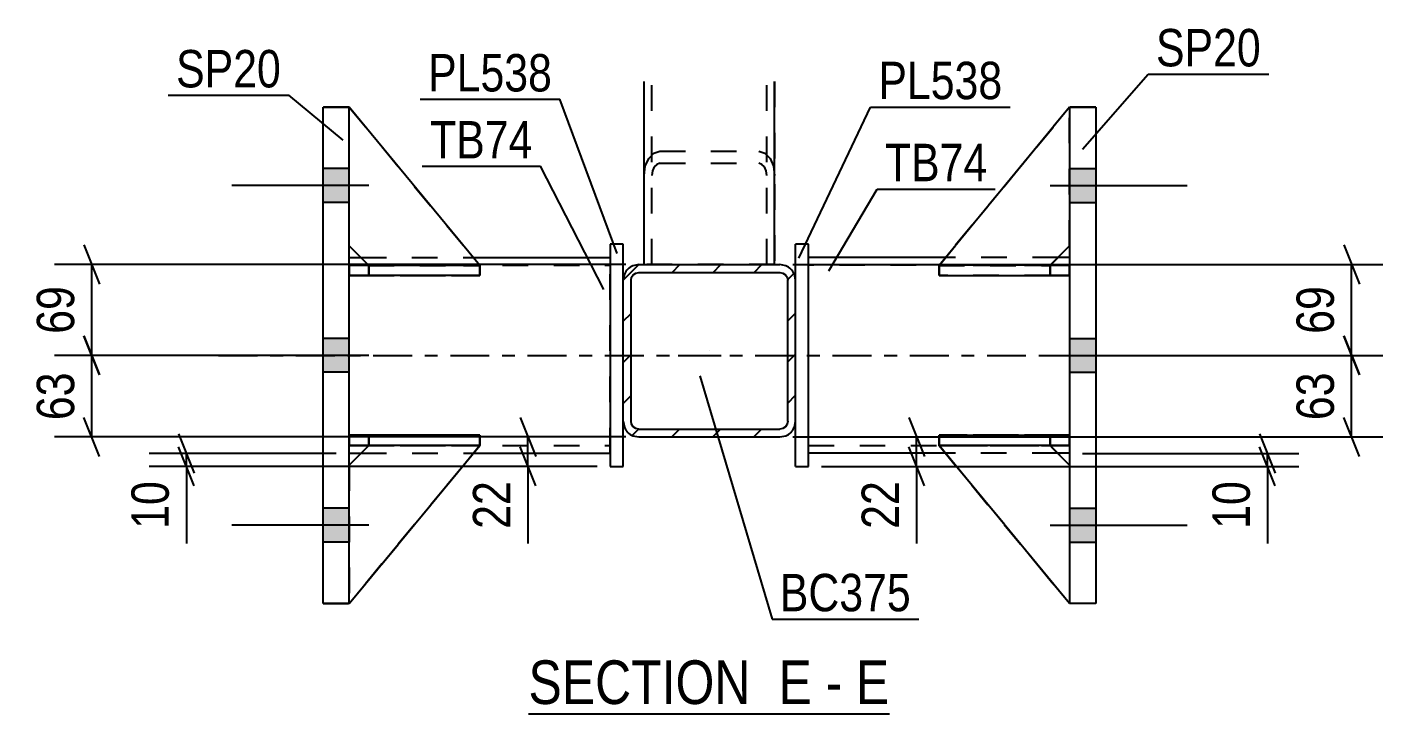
# Model space of a CAD drawing. Header units: millimetres. Extents: x 0 to 841, y 0 to 594.
# Drawn here: x 162.1 to 266, y 141.5 to 194.1 of the extents above; entities that cross this region are included whole.
import ezdxf

# ---------------------------------------------------------------- set-up
doc = ezdxf.new("R2010")
doc.units = ezdxf.units.MM
doc.linetypes.add('DXK_LINE_DOT2', pattern=[3.9198, 1.9599, -1.9599])
doc.linetypes.add('DXK_LINE_DOT3', pattern=[5.9187, 2.979, -0.9799, 0.9799, -0.9799])
doc.styles.add('Arial Narrow', font='ARIALN.TTF', dxfattribs={"height": 0.2})

# ---------------------------------------------------------------- blocks, each defined once
blk = doc.blocks.new('Unknown-318887959-16 - 6915')
at = {"color": 6, "linetype": 'Continuous'}
blk.add_line((200.5, 141.51), (228.15, 141.51), dxfattribs=at)
at = {"color": 0, "linetype": 'Continuous'}
for points in [[(218.61, 142.26), (218.61, 145.76), (200.5, 145.76), (200.5, 142.26)], [(222.22, 142.26), (222.22, 145.76), (219.66, 145.76), (219.66, 142.26)], [(224.54, 142.26), (224.54, 145.76), (223.27, 145.76), (223.27, 142.26)], [(228.15, 142.26), (228.15, 145.76), (225.59, 145.76), (225.59, 142.26)]]:
    blk.add_wipeout(points, dxfattribs=at)
at = {"color": 7, "linetype": 'Continuous', "style": 'Arial Narrow'}
for s, p in [('SECTION ', (200.5, 142.26)), ('E', (219.66, 142.26)), ('E', (225.59, 142.26)), ('-', (223.27, 142.26))]:
    blk.add_text(s, height=3.34, dxfattribs=at).set_placement(p)
blk = doc.blocks.new('Part-318887959-7018 - 6915')
at = {"color": 7, "linetype": 'DXK_LINE_DOT2'}
for p, q in [((209.36, 175.9), (209.36, 189.9)), ((209.96, 175.9), (209.96, 189.9)), ((218.76, 175.9), (218.76, 189.9)), ((219.36, 189.9), (219.36, 175.9)), ((219.36, 175.9), (209.36, 175.9))]:
    blk.add_line(p, q, dxfattribs=at)
blk = doc.blocks.new('Bolt-318887959-6994 - 6915')
at = {"linetype": 'Continuous'}
for points in [[(186.76, 180.65), (186.76, 183.25), (184.76, 183.25), (184.76, 180.65)], [(186.76, 180.65), (186.76, 183.25), (184.76, 183.25), (184.76, 180.65)], [(186.76, 180.65), (186.76, 183.25), (184.76, 183.25), (184.76, 180.65)], [(186.76, 167.65), (186.76, 170.25), (184.76, 170.25), (184.76, 167.65)], [(186.76, 167.65), (186.76, 170.25), (184.76, 170.25), (184.76, 167.65)], [(186.76, 154.65), (186.76, 157.25), (184.76, 157.25), (184.76, 154.65)], [(186.76, 154.65), (186.76, 157.25), (184.76, 157.25), (184.76, 154.65)], [(186.76, 154.65), (186.76, 157.25), (184.76, 157.25), (184.76, 154.65)]]:
    blk.add_hatch(color=1, dxfattribs=at).paths.add_polyline_path(points)
at = {"color": 1, "linetype": 'Continuous'}
for p, q in [((186.76, 183.25), (184.76, 183.25)), ((186.76, 183.25), (184.76, 183.25)), ((186.76, 183.25), (184.76, 183.25)), ((188.26, 181.95), (177.76, 181.95)), ((188.26, 181.95), (177.76, 181.95)), ((188.26, 181.95), (177.76, 181.95)), ((186.76, 180.65), (184.76, 180.65)), ((186.76, 180.65), (184.76, 180.65)), ((186.76, 180.65), (184.76, 180.65)), ((186.76, 170.25), (184.76, 170.25)), ((186.76, 170.25), (184.76, 170.25)), ((188.26, 168.95), (177.76, 168.95)), ((188.26, 168.95), (177.76, 168.95)), ((186.76, 167.65), (184.76, 167.65)), ((186.76, 167.65), (184.76, 167.65)), ((186.76, 157.25), (184.76, 157.25)), ((186.76, 157.25), (184.76, 157.25)), ((186.76, 157.25), (184.76, 157.25)), ((188.26, 155.95), (177.76, 155.95)), ((188.26, 155.95), (177.76, 155.95)), ((188.26, 155.95), (177.76, 155.95)), ((186.76, 154.65), (184.76, 154.65)), ((186.76, 154.65), (184.76, 154.65)), ((186.76, 154.65), (184.76, 154.65))]:
    blk.add_line(p, q, dxfattribs=at)
blk = doc.blocks.new('Part-318887959-7035 - 6915')
at = {"linetype": 'Continuous'}
h = blk.add_hatch(dxfattribs=at)
h.set_pattern_fill('', scale=0.7, style=0, pattern_type=0)
h.set_pattern_definition([(45, (208.9582, 175.898), (-1.57154, 1.57154), [])])
h.paths.add_polyline_path([(219.76, 175.9), (208.96, 175.9), (208.5, 175.81), (208.11, 175.55), (207.85, 175.16), (207.76, 174.7), (207.76, 163.9), (207.85, 163.44), (208.11, 163.05), (208.5, 162.79), (208.96, 162.7), (219.76, 162.7), (220.22, 162.79), (220.61, 163.05), (220.87, 163.44), (220.96, 163.9), (220.96, 174.7), (220.87, 175.16), (220.61, 175.55), (220.22, 175.81)])
h.paths.add_polyline_path([(220.31, 174.93), (220.36, 174.7), (220.36, 163.9), (220.31, 163.67), (220.18, 163.47), (219.99, 163.34), (219.76, 163.3), (208.96, 163.3), (208.73, 163.34), (208.53, 163.47), (208.4, 163.67), (208.36, 163.9), (208.36, 174.7), (208.4, 174.93), (208.53, 175.12), (208.73, 175.25), (208.96, 175.3), (219.76, 175.3), (219.99, 175.25), (220.18, 175.12)])
at = {"color": 2, "linetype": 'Continuous'}
for p, q in [((208.96, 175.9), (208.5, 175.81)), ((208.96, 175.9), (208.96, 175.9)), ((208.96, 175.9), (219.76, 175.9)), ((219.76, 175.9), (219.76, 175.9)), ((220.22, 175.81), (219.76, 175.9)), ((207.85, 175.16), (207.76, 174.7)), ((207.76, 174.7), (207.76, 174.7)), ((207.76, 163.9), (207.76, 174.7)), ((208.36, 174.7), (208.4, 174.93)), ((208.36, 174.7), (208.36, 174.7)), ((208.36, 163.9), (208.36, 174.7)), ((208.4, 174.93), (208.53, 175.12)), ((208.53, 175.12), (208.73, 175.25)), ((208.73, 175.25), (208.96, 175.3)), ((208.96, 175.3), (208.96, 175.3)), ((208.96, 175.3), (219.76, 175.3)), ((219.76, 175.3), (219.76, 175.3)), ((219.76, 175.3), (219.99, 175.25)), ((219.99, 175.25), (220.18, 175.12)), ((220.18, 175.12), (220.31, 174.93)), ((220.31, 174.93), (220.36, 174.7)), ((220.36, 174.7), (220.36, 174.7)), ((220.36, 163.9), (220.36, 174.7)), ((220.96, 174.7), (220.87, 175.16)), ((220.96, 174.7), (220.96, 174.7)), ((220.96, 163.9), (220.96, 174.7)), ((207.76, 163.9), (207.76, 163.9)), ((207.76, 163.9), (207.85, 163.44)), ((208.36, 163.9), (208.36, 163.9)), ((208.4, 163.67), (208.36, 163.9)), ((208.53, 163.47), (208.4, 163.67)), ((208.73, 163.34), (208.53, 163.47)), ((208.96, 163.3), (208.73, 163.34)), ((208.96, 163.3), (208.96, 163.3)), ((208.96, 163.3), (219.76, 163.3)), ((219.99, 163.34), (219.76, 163.3)), ((219.76, 163.3), (219.76, 163.3)), ((220.18, 163.47), (219.99, 163.34)), ((220.31, 163.67), (220.18, 163.47)), ((220.36, 163.9), (220.31, 163.67)), ((220.36, 163.9), (220.36, 163.9)), ((220.87, 163.44), (220.96, 163.9)), ((220.96, 163.9), (220.96, 163.9)), ((208.5, 162.79), (208.96, 162.7)), ((208.96, 162.7), (208.96, 162.7)), ((208.96, 162.7), (219.76, 162.7)), ((219.76, 162.7), (220.22, 162.79)), ((219.76, 162.7), (219.76, 162.7))]:
    blk.add_line(p, q, dxfattribs=at)
at = {"color": 7, "linetype": 'DXK_LINE_DOT3'}
blk.add_line((214.36, 169.3), (214.36, 169.3), dxfattribs=at)
at = {"color": 2, "linetype": 'Continuous'}
for centre, start, end in [((208.96, 174.7), 112.5, 157.5), ((219.76, 174.7), 22.5, 67.5), ((208.96, 163.9), 202.5, 247.5), ((219.76, 163.9), 292.5, 337.5)]:
    blk.add_arc(centre, 1.2, start, end, dxfattribs=at)
blk = doc.blocks.new('Part-318887959-7019 - 6915')
at = {"color": 2, "linetype": 'Continuous'}
for p, q in [((209.36, 175.9), (209.36, 189.9)), ((219.36, 175.9), (219.36, 189.9))]:
    blk.add_line(p, q, dxfattribs=at)
at = {"color": 7, "linetype": 'DXK_LINE_DOT2'}
for p, q in [((209.96, 175.9), (209.96, 189.9)), ((218.76, 175.9), (218.76, 189.9)), ((209.45, 183.43), (209.71, 184.03)), ((209.71, 184.03), (210.1, 184.43)), ((210.1, 184.43), (210.56, 184.58)), ((210.56, 184.58), (218.16, 184.58)), ((218.16, 184.58), (218.62, 184.43)), ((218.62, 184.43), (219.01, 184.03)), ((219.01, 184.03), (219.27, 183.43)), ((209.36, 182.72), (209.45, 183.43)), ((210, 183.07), (209.96, 182.72)), ((210.13, 183.37), (210, 183.07)), ((210.33, 183.57), (210.13, 183.37)), ((210.56, 183.65), (210.33, 183.57)), ((210.56, 183.65), (218.16, 183.65)), ((218.39, 183.57), (218.16, 183.65)), ((218.58, 183.37), (218.39, 183.57)), ((218.71, 183.07), (218.58, 183.37)), ((218.76, 182.72), (218.71, 183.07)), ((219.27, 183.43), (219.36, 182.72)), ((209.36, 175.9), (219.36, 175.9))]:
    blk.add_line(p, q, dxfattribs=at)
blk = doc.blocks.new('Part-318887959-7059 - 6915')
at = {"color": 2, "linetype": 'Continuous'}
for p, q in [((186.76, 176.45), (187.65, 176.45)), ((196.25, 176.45), (206.76, 176.45)), ((186.76, 161.45), (187.67, 161.45)), ((196.27, 161.45), (206.76, 161.45))]:
    blk.add_line(p, q, dxfattribs=at)
at = {"color": 7, "linetype": 'DXK_LINE_DOT2'}
for p, q in [((186.76, 161.45), (186.76, 176.45)), ((186.76, 175.85), (206.76, 175.85)), ((187.65, 176.45), (196.25, 176.45)), ((206.76, 161.45), (206.76, 176.45)), ((186.76, 162.05), (206.76, 162.05)), ((187.67, 161.45), (196.27, 161.45))]:
    blk.add_line(p, q, dxfattribs=at)
at = {"color": 7, "linetype": 'DXK_LINE_DOT3'}
blk.add_line((176.76, 168.95), (216.76, 168.95), dxfattribs=at)
blk = doc.blocks.new('Bolt-318887959-6995 - 6915')
at = {"linetype": 'Continuous'}
for points in [[(243.96, 180.65), (243.96, 183.25), (241.96, 183.25), (241.96, 180.65)], [(243.96, 180.65), (243.96, 183.25), (241.96, 183.25), (241.96, 180.65)], [(243.96, 180.65), (243.96, 183.25), (241.96, 183.25), (241.96, 180.65)], [(243.96, 167.65), (243.96, 170.25), (241.96, 170.25), (241.96, 167.65)], [(243.96, 167.65), (243.96, 170.25), (241.96, 170.25), (241.96, 167.65)], [(243.96, 154.65), (243.96, 157.25), (241.96, 157.25), (241.96, 154.65)], [(243.96, 154.65), (243.96, 157.25), (241.96, 157.25), (241.96, 154.65)], [(243.96, 154.65), (243.96, 157.25), (241.96, 157.25), (241.96, 154.65)]]:
    blk.add_hatch(color=1, dxfattribs=at).paths.add_polyline_path(points)
at = {"color": 1, "linetype": 'Continuous'}
for p, q in [((241.96, 183.25), (243.96, 183.25)), ((241.96, 183.25), (243.96, 183.25)), ((241.96, 183.25), (243.96, 183.25)), ((240.46, 181.95), (250.96, 181.95)), ((240.46, 181.95), (250.96, 181.95)), ((240.46, 181.95), (250.96, 181.95)), ((241.96, 180.65), (243.96, 180.65)), ((241.96, 180.65), (243.96, 180.65)), ((241.96, 180.65), (243.96, 180.65)), ((241.96, 170.25), (243.96, 170.25)), ((241.96, 170.25), (243.96, 170.25)), ((240.46, 168.95), (250.96, 168.95)), ((240.46, 168.95), (250.96, 168.95)), ((241.96, 167.65), (243.96, 167.65)), ((241.96, 167.65), (243.96, 167.65)), ((241.96, 157.25), (243.96, 157.25)), ((241.96, 157.25), (243.96, 157.25)), ((241.96, 157.25), (243.96, 157.25)), ((240.46, 155.95), (250.96, 155.95)), ((240.46, 155.95), (250.96, 155.95)), ((240.46, 155.95), (250.96, 155.95)), ((241.96, 154.65), (243.96, 154.65)), ((241.96, 154.65), (243.96, 154.65)), ((241.96, 154.65), (243.96, 154.65))]:
    blk.add_line(p, q, dxfattribs=at)
blk = doc.blocks.new('Part-318887959-7044 - 6915')
at = {"color": 2, "linetype": 'Continuous'}
for p, q in [((232.46, 176.45), (221.96, 176.45)), ((241.96, 176.45), (241.07, 176.45)), ((232.45, 161.45), (221.96, 161.45)), ((241.96, 161.45), (241.05, 161.45))]:
    blk.add_line(p, q, dxfattribs=at)
at = {"color": 7, "linetype": 'DXK_LINE_DOT2'}
for p, q in [((221.96, 161.45), (221.96, 176.45)), ((241.96, 175.85), (221.96, 175.85)), ((241.07, 176.45), (232.46, 176.45)), ((241.96, 176.45), (241.96, 161.45)), ((221.96, 162.05), (241.96, 162.05)), ((241.05, 161.45), (232.45, 161.45))]:
    blk.add_line(p, q, dxfattribs=at)
at = {"color": 7, "linetype": 'DXK_LINE_DOT3'}
blk.add_line((211.96, 168.95), (251.96, 168.95), dxfattribs=at)
blk = doc.blocks.new('Part-318887959-7049 - 6915')
at = {"color": 2, "linetype": 'Continuous'}
for p, q in [((221.96, 177.45), (220.96, 177.45)), ((220.96, 174.7), (220.96, 177.45)), ((221.96, 160.45), (221.96, 177.45)), ((220.96, 160.45), (220.96, 163.9)), ((220.96, 160.45), (221.96, 160.45))]:
    blk.add_line(p, q, dxfattribs=at)
at = {"color": 7, "linetype": 'DXK_LINE_DOT2'}
blk.add_line((220.96, 163.9), (220.96, 174.7), dxfattribs=at)
blk = doc.blocks.new('Part-318887959-7054 - 6915')
at = {"color": 2, "linetype": 'Continuous'}
for p, q in [((207.76, 177.45), (206.76, 177.45)), ((206.76, 177.45), (206.76, 160.45)), ((207.76, 174.7), (207.76, 177.45)), ((207.76, 160.45), (207.76, 163.9)), ((206.76, 160.45), (207.76, 160.45))]:
    blk.add_line(p, q, dxfattribs=at)
at = {"color": 7, "linetype": 'DXK_LINE_DOT2'}
blk.add_line((207.76, 163.9), (207.76, 174.7), dxfattribs=at)
blk = doc.blocks.new('Part-318887959-7060 - 6915')
at = {"color": 7, "linetype": 'DXK_LINE_DOT2'}
for p, q in [((231.96, 162.04), (240.46, 162.04)), ((241.96, 149.95), (231.96, 162.04)), ((231.96, 162.04), (231.96, 162.04)), ((240.46, 162.04), (231.96, 162.04)), ((231.96, 162.04), (241.96, 149.95)), ((240.46, 162.04), (241.96, 160.54)), ((240.46, 162.04), (240.46, 162.04)), ((241.96, 160.54), (240.46, 162.04)), ((241.96, 160.54), (241.96, 149.95))]:
    blk.add_line(p, q, dxfattribs=at)
blk = doc.blocks.new('Part-318887959-7061 - 6915')
at = {"color": 2, "linetype": 'Continuous'}
for p, q in [((231.96, 162.04), (231.96, 162.04)), ((240.46, 162.04), (231.96, 162.04)), ((241.96, 149.95), (231.96, 162.04)), ((240.46, 162.04), (240.46, 162.04)), ((240.46, 162.04), (241.96, 160.54))]:
    blk.add_line(p, q, dxfattribs=at)
at = {"color": 7, "linetype": 'DXK_LINE_DOT2'}
for p, q in [((231.96, 162.04), (240.46, 162.04)), ((241.96, 149.95), (231.96, 162.04)), ((240.46, 162.04), (241.96, 160.54)), ((241.96, 160.54), (241.96, 149.95))]:
    blk.add_line(p, q, dxfattribs=at)
blk = doc.blocks.new('Part-318887959-7062 - 6915')
at = {"color": 7, "linetype": 'DXK_LINE_DOT2'}
for p, q in [((241.96, 187.95), (231.96, 175.84)), ((231.96, 175.84), (241.96, 187.95)), ((241.96, 177.34), (241.96, 187.95)), ((240.46, 175.84), (241.96, 177.34)), ((240.46, 175.84), (241.96, 177.34)), ((231.96, 175.84), (240.46, 175.84)), ((231.96, 175.84), (231.96, 175.84)), ((240.46, 175.84), (231.96, 175.84)), ((240.46, 175.84), (240.46, 175.84))]:
    blk.add_line(p, q, dxfattribs=at)
blk = doc.blocks.new('Part-318887959-7063 - 6915')
at = {"color": 2, "linetype": 'Continuous'}
for p, q in [((241.96, 187.95), (231.96, 175.84)), ((240.47, 175.85), (241.96, 177.34)), ((233.21, 175.84), (231.96, 175.84)), ((231.96, 175.84), (231.96, 175.84))]:
    blk.add_line(p, q, dxfattribs=at)
at = {"color": 7, "linetype": 'DXK_LINE_DOT2'}
for p, q in [((231.96, 175.84), (241.96, 187.95)), ((241.96, 177.34), (241.96, 187.95)), ((240.46, 175.84), (241.96, 177.34)), ((240.46, 175.84), (231.96, 175.84)), ((240.46, 175.84), (233.21, 175.84)), ((240.46, 175.84), (240.47, 175.85)), ((240.46, 175.84), (240.46, 175.84))]:
    blk.add_line(p, q, dxfattribs=at)
blk = doc.blocks.new('Part-318887959-7064 - 6915')
at = {"color": 7, "linetype": 'DXK_LINE_DOT2'}
for p, q in [((231.96, 162.05), (231.96, 162.85)), ((231.96, 162.85), (240.46, 162.85)), ((241.96, 162.85), (231.96, 162.85)), ((240.46, 162.05), (240.46, 162.85)), ((240.46, 162.85), (241.96, 162.85)), ((241.96, 162.05), (241.96, 162.85)), ((241.96, 162.05), (241.96, 162.85)), ((241.96, 162.85), (241.96, 162.85)), ((240.46, 162.05), (231.96, 162.05)), ((231.96, 162.05), (241.96, 162.05)), ((241.96, 162.05), (240.46, 162.05)), ((241.96, 162.05), (241.96, 162.05))]:
    blk.add_line(p, q, dxfattribs=at)
blk = doc.blocks.new('Part-318887959-7065 - 6915')
at = {"color": 7, "linetype": 'DXK_LINE_DOT2'}
for p, q in [((231.96, 175.05), (231.96, 175.85)), ((231.96, 175.85), (240.46, 175.85)), ((241.96, 175.85), (231.96, 175.85)), ((240.46, 175.05), (240.46, 175.85)), ((240.46, 175.85), (241.96, 175.85)), ((241.96, 175.05), (241.96, 175.85)), ((241.96, 175.05), (241.96, 175.85)), ((241.96, 175.85), (241.96, 175.85)), ((240.46, 175.05), (231.96, 175.05)), ((231.96, 175.05), (241.96, 175.05)), ((241.96, 175.05), (240.46, 175.05)), ((241.96, 175.05), (241.96, 175.05))]:
    blk.add_line(p, q, dxfattribs=at)
blk = doc.blocks.new('Part-318887959-7066 - 6915')
at = {"color": 2, "linetype": 'Continuous'}
for p, q in [((231.96, 162.85), (241.96, 162.85)), ((231.96, 162.85), (231.96, 162.05)), ((241.96, 162.85), (241.96, 162.85)), ((241.96, 162.05), (241.96, 162.85)), ((241.96, 162.05), (231.96, 162.05))]:
    blk.add_line(p, q, dxfattribs=at)
at = {"color": 7, "linetype": 'DXK_LINE_DOT2'}
for p, q in [((240.46, 162.85), (231.96, 162.85)), ((241.96, 162.85), (240.46, 162.85)), ((240.46, 162.85), (240.46, 162.05)), ((241.96, 162.85), (241.96, 162.85)), ((231.96, 162.05), (240.46, 162.05)), ((240.46, 162.05), (241.96, 162.05))]:
    blk.add_line(p, q, dxfattribs=at)
blk = doc.blocks.new('Part-318887959-7067 - 6915')
at = {"color": 2, "linetype": 'Continuous'}
for p, q in [((231.97, 175.85), (231.96, 175.85)), ((231.96, 175.85), (231.96, 175.05)), ((241.96, 175.85), (233.21, 175.85)), ((241.96, 175.85), (241.96, 175.85)), ((241.96, 175.85), (241.96, 175.05)), ((231.96, 175.05), (241.96, 175.05))]:
    blk.add_line(p, q, dxfattribs=at)
at = {"color": 7, "linetype": 'DXK_LINE_DOT2'}
for p, q in [((233.21, 175.85), (231.97, 175.85)), ((240.46, 175.85), (231.97, 175.85)), ((240.46, 175.85), (241.96, 175.85)), ((240.46, 175.85), (240.46, 175.05)), ((241.96, 175.85), (241.96, 175.85)), ((231.96, 175.05), (240.46, 175.05)), ((240.46, 175.05), (241.96, 175.05))]:
    blk.add_line(p, q, dxfattribs=at)
blk = doc.blocks.new('Part-318887959-7068 - 6915')
at = {"color": 7, "linetype": 'DXK_LINE_DOT2'}
for p, q in [((188.26, 162.04), (186.76, 160.54)), ((186.76, 149.95), (196.76, 162.04)), ((186.76, 160.54), (188.26, 162.04)), ((196.76, 162.04), (186.76, 149.95)), ((196.76, 162.04), (188.26, 162.04)), ((188.26, 162.04), (188.26, 162.04)), ((188.26, 162.04), (196.76, 162.04)), ((196.76, 162.04), (196.76, 162.04)), ((186.76, 160.54), (186.76, 149.95))]:
    blk.add_line(p, q, dxfattribs=at)
blk = doc.blocks.new('Part-318887959-7069 - 6915')
at = {"color": 2, "linetype": 'Continuous'}
for p, q in [((188.26, 162.04), (186.76, 160.54)), ((186.76, 149.95), (196.76, 162.04)), ((196.76, 162.04), (188.26, 162.04)), ((188.26, 162.04), (188.26, 162.04)), ((196.76, 162.04), (196.76, 162.04))]:
    blk.add_line(p, q, dxfattribs=at)
at = {"color": 7, "linetype": 'DXK_LINE_DOT2'}
for p, q in [((186.76, 160.54), (188.26, 162.04)), ((186.76, 149.95), (196.76, 162.04)), ((188.26, 162.04), (196.76, 162.04)), ((186.76, 160.54), (186.76, 149.95))]:
    blk.add_line(p, q, dxfattribs=at)
blk = doc.blocks.new('Part-318887959-7070 - 6915')
at = {"color": 7, "linetype": 'DXK_LINE_DOT2'}
for p, q in [((186.76, 177.34), (186.76, 187.95)), ((186.76, 187.95), (196.76, 175.84)), ((186.76, 187.95), (196.76, 175.84)), ((188.26, 175.84), (186.76, 177.34)), ((188.26, 175.84), (186.76, 177.34)), ((196.76, 175.84), (188.26, 175.84)), ((188.26, 175.84), (188.26, 175.84)), ((188.26, 175.84), (196.76, 175.84)), ((196.76, 175.84), (196.76, 175.84))]:
    blk.add_line(p, q, dxfattribs=at)
blk = doc.blocks.new('Part-318887959-7071 - 6915')
at = {"color": 2, "linetype": 'Continuous'}
for p, q in [((196.76, 175.84), (186.76, 187.95)), ((188.25, 175.85), (186.76, 177.34)), ((195.51, 175.84), (196.76, 175.84)), ((196.76, 175.84), (196.76, 175.84))]:
    blk.add_line(p, q, dxfattribs=at)
at = {"color": 7, "linetype": 'DXK_LINE_DOT2'}
for p, q in [((186.76, 177.34), (186.76, 187.95)), ((186.76, 187.95), (196.76, 175.84)), ((188.26, 175.84), (186.76, 177.34)), ((188.26, 175.84), (188.25, 175.85)), ((196.76, 175.84), (188.26, 175.84)), ((188.26, 175.84), (188.26, 175.84)), ((188.26, 175.84), (195.51, 175.84))]:
    blk.add_line(p, q, dxfattribs=at)
blk = doc.blocks.new('Part-318887959-7072 - 6915')
at = {"color": 7, "linetype": 'DXK_LINE_DOT2'}
for p, q in [((186.76, 162.85), (188.26, 162.85)), ((196.76, 162.85), (186.76, 162.85)), ((186.76, 162.85), (186.76, 162.85)), ((186.76, 162.85), (186.76, 162.05)), ((186.76, 162.85), (186.76, 162.05)), ((188.26, 162.85), (196.76, 162.85)), ((188.26, 162.85), (188.26, 162.05)), ((196.76, 162.85), (196.76, 162.05)), ((188.26, 162.05), (186.76, 162.05)), ((186.76, 162.05), (196.76, 162.05)), ((186.76, 162.05), (186.76, 162.05)), ((196.76, 162.05), (188.26, 162.05))]:
    blk.add_line(p, q, dxfattribs=at)
blk = doc.blocks.new('Part-318887959-7073 - 6915')
at = {"color": 7, "linetype": 'DXK_LINE_DOT2'}
for p, q in [((186.76, 175.85), (188.26, 175.85)), ((196.76, 175.85), (186.76, 175.85)), ((186.76, 175.85), (186.76, 175.85)), ((186.76, 175.85), (186.76, 175.05)), ((186.76, 175.85), (186.76, 175.05)), ((188.26, 175.85), (196.76, 175.85)), ((188.26, 175.85), (188.26, 175.05)), ((196.76, 175.85), (196.76, 175.05)), ((188.26, 175.05), (186.76, 175.05)), ((186.76, 175.05), (196.76, 175.05)), ((186.76, 175.05), (186.76, 175.05)), ((196.76, 175.05), (188.26, 175.05))]:
    blk.add_line(p, q, dxfattribs=at)
blk = doc.blocks.new('Part-318887959-7074 - 6915')
at = {"color": 2, "linetype": 'Continuous'}
for p, q in [((186.76, 162.05), (186.76, 162.85)), ((196.76, 162.85), (186.76, 162.85)), ((196.76, 162.05), (196.76, 162.85)), ((196.76, 162.05), (186.76, 162.05)), ((186.76, 162.05), (186.76, 162.05))]:
    blk.add_line(p, q, dxfattribs=at)
at = {"color": 7, "linetype": 'DXK_LINE_DOT2'}
for p, q in [((188.26, 162.85), (186.76, 162.85)), ((188.26, 162.05), (188.26, 162.85)), ((196.76, 162.85), (188.26, 162.85)), ((186.76, 162.05), (188.26, 162.05)), ((188.26, 162.05), (196.76, 162.05))]:
    blk.add_line(p, q, dxfattribs=at)
blk = doc.blocks.new('Part-318887959-7075 - 6915')
at = {"color": 2, "linetype": 'Continuous'}
for p, q in [((186.76, 175.05), (186.76, 175.85)), ((186.76, 175.85), (195.51, 175.85)), ((196.76, 175.85), (196.75, 175.85)), ((196.76, 175.05), (196.76, 175.85)), ((196.76, 175.05), (186.76, 175.05)), ((186.76, 175.05), (186.76, 175.05))]:
    blk.add_line(p, q, dxfattribs=at)
at = {"color": 7, "linetype": 'DXK_LINE_DOT2'}
for p, q in [((188.26, 175.85), (186.76, 175.85)), ((188.26, 175.05), (188.26, 175.85)), ((196.75, 175.85), (188.26, 175.85)), ((195.51, 175.85), (196.75, 175.85)), ((186.76, 175.05), (188.26, 175.05)), ((188.26, 175.05), (196.76, 175.05))]:
    blk.add_line(p, q, dxfattribs=at)
blk = doc.blocks.new('Part-318887959-7080 - 6915')
at = {"color": 2, "linetype": 'Continuous'}
for p, q in [((241.96, 187.95), (243.96, 187.95)), ((241.96, 187.95), (241.96, 187.95)), ((241.96, 187.95), (241.96, 149.95)), ((243.96, 187.95), (243.96, 187.95)), ((243.96, 187.95), (243.96, 149.95)), ((243.96, 149.95), (241.96, 149.95))]:
    blk.add_line(p, q, dxfattribs=at)
at = {"color": 7, "linetype": 'DXK_LINE_DOT2'}
for p, q in [((243.96, 187.95), (241.96, 187.95)), ((241.96, 187.95), (241.96, 187.95)), ((243.96, 187.95), (243.96, 187.95)), ((243.96, 149.95), (241.96, 149.95))]:
    blk.add_line(p, q, dxfattribs=at)
blk = doc.blocks.new('Part-318887959-7085 - 6915')
at = {"color": 2, "linetype": 'Continuous'}
for p, q in [((184.76, 187.95), (184.76, 187.95)), ((184.76, 187.95), (186.76, 187.95)), ((184.76, 149.95), (184.76, 187.95)), ((186.76, 187.95), (186.76, 187.95)), ((186.76, 149.95), (186.76, 187.95)), ((186.76, 149.95), (184.76, 149.95))]:
    blk.add_line(p, q, dxfattribs=at)
at = {"color": 7, "linetype": 'DXK_LINE_DOT2'}
for p, q in [((186.76, 187.95), (184.76, 187.95)), ((184.76, 187.95), (184.76, 187.95)), ((186.76, 187.95), (186.76, 187.95)), ((184.76, 149.95), (186.76, 149.95))]:
    blk.add_line(p, q, dxfattribs=at)
blk = doc.blocks.new('StraightDimension-318887959-7146 - 6915')
at = {"color": 7, "linetype": 'Continuous'}
for p, q in [((166.44, 170.45), (167.64, 167.45)), ((179.26, 168.95), (164.19, 168.95)), ((167.04, 162.7), (167.04, 168.95)), ((167.64, 161.2), (166.44, 164.2)), ((207.96, 162.7), (164.19, 162.7))]:
    blk.add_line(p, q, dxfattribs=at)
at = {"color": 0}
blk.add_wipeout([(166.29, 168.25), (162.09, 168.25), (162.09, 163.39), (166.29, 163.39)], dxfattribs=at)
at = {"color": 3, "style": 'Arial Narrow'}
blk.add_text('63', height=2.863, rotation=90.0002, dxfattribs=at).set_placement((165.69, 163.99))
blk = doc.blocks.new('StraightDimension-318887959-7194 - 6915')
at = {"color": 7, "linetype": 'Continuous'}
for p, q in [((173.69, 162.94), (174.89, 159.94)), ((185.76, 161.44), (171.44, 161.44)), ((174.89, 158.95), (173.69, 161.95)), ((174.29, 160.45), (174.29, 161.44)), ((205.76, 160.45), (171.44, 160.45)), ((174.29, 160.45), (174.29, 154.54)), ((174.29, 160.45), (174.29, 154.54))]:
    blk.add_line(p, q, dxfattribs=at)
at = {"color": 0}
blk.add_wipeout([(173.54, 159.92), (169.34, 159.92), (169.34, 155.07), (173.54, 155.07)], dxfattribs=at)
at = {"color": 3, "style": 'Arial Narrow'}
blk.add_text('10', height=2.863, rotation=90.0002, dxfattribs=at).set_placement((172.94, 155.67))
blk = doc.blocks.new('StraightDimension-318887959-7127 - 6915')
at = {"color": 7, "linetype": 'Continuous'}
for p, q in [((262.96, 177.4), (264.16, 174.4)), ((220.76, 175.9), (265.96, 175.9)), ((263.56, 168.95), (263.56, 175.9)), ((264.16, 167.45), (262.96, 170.45)), ((249.46, 168.95), (265.96, 168.95))]:
    blk.add_line(p, q, dxfattribs=at)
at = {"color": 0}
blk.add_wipeout([(262.81, 174.85), (258.61, 174.85), (258.61, 170), (262.81, 170)], dxfattribs=at)
at = {"color": 3, "style": 'Arial Narrow'}
blk.add_text('69', height=2.863, rotation=90.0002, dxfattribs=at).set_placement((262.21, 170.6))
blk = doc.blocks.new('StraightDimension-318887959-7204 - 6915')
at = {"color": 7, "linetype": 'Continuous'}
for p, q in [((199.86, 164.2), (201.06, 161.2)), ((207.96, 162.7), (197.61, 162.7)), ((200.46, 160.45), (200.46, 162.7)), ((201.06, 158.95), (199.86, 161.95)), ((205.76, 160.45), (197.61, 160.45)), ((200.46, 160.45), (200.46, 154.54)), ((200.46, 160.45), (200.46, 154.54))]:
    blk.add_line(p, q, dxfattribs=at)
at = {"color": 0}
blk.add_wipeout([(199.71, 159.92), (195.51, 159.92), (195.51, 155.07), (199.71, 155.07)], dxfattribs=at)
at = {"color": 3, "style": 'Arial Narrow'}
blk.add_text('22', height=2.863, rotation=90.0002, dxfattribs=at).set_placement((199.11, 155.67))
blk = doc.blocks.new('StraightDimension-318887959-7215 - 6915')
at = {"color": 7, "linetype": 'Continuous'}
for p, q in [((229.64, 164.2), (230.84, 161.2)), ((220.76, 162.7), (232.64, 162.7)), ((230.24, 160.45), (230.24, 162.7)), ((230.84, 158.95), (229.64, 161.95)), ((222.96, 160.45), (232.64, 160.45)), ((230.24, 160.45), (230.24, 154.54)), ((230.24, 160.45), (230.24, 154.54))]:
    blk.add_line(p, q, dxfattribs=at)
at = {"color": 0}
blk.add_wipeout([(229.49, 159.92), (225.29, 159.92), (225.29, 155.07), (229.49, 155.07)], dxfattribs=at)
at = {"color": 3, "style": 'Arial Narrow'}
blk.add_text('22', height=2.863, rotation=90.0002, dxfattribs=at).set_placement((228.89, 155.67))
blk = doc.blocks.new('StraightDimension-318887959-7110 - 6915')
at = {"color": 7, "linetype": 'Continuous'}
for p, q in [((262.96, 170.45), (264.16, 167.45)), ((249.46, 168.95), (265.96, 168.95)), ((263.56, 162.7), (263.56, 168.95)), ((264.16, 161.2), (262.96, 164.2)), ((220.76, 162.7), (265.96, 162.7))]:
    blk.add_line(p, q, dxfattribs=at)
at = {"color": 0}
blk.add_wipeout([(262.81, 168.25), (258.61, 168.25), (258.61, 163.39), (262.81, 163.39)], dxfattribs=at)
at = {"color": 3, "style": 'Arial Narrow'}
blk.add_text('63', height=2.863, rotation=90.0002, dxfattribs=at).set_placement((262.21, 163.99))
blk = doc.blocks.new('StraightDimension-318887959-7164 - 6915')
at = {"color": 7, "linetype": 'Continuous'}
for p, q in [((166.44, 177.4), (167.64, 174.4)), ((207.96, 175.9), (164.19, 175.9)), ((167.04, 168.95), (167.04, 175.9)), ((167.64, 167.45), (166.44, 170.45)), ((179.26, 168.95), (164.19, 168.95))]:
    blk.add_line(p, q, dxfattribs=at)
at = {"color": 0}
blk.add_wipeout([(166.29, 174.85), (162.09, 174.85), (162.09, 170), (166.29, 170)], dxfattribs=at)
at = {"color": 3, "style": 'Arial Narrow'}
blk.add_text('69', height=2.863, rotation=90.0002, dxfattribs=at).set_placement((165.69, 170.6))
blk = doc.blocks.new('StraightDimension-318887959-7184 - 6915')
at = {"color": 7, "linetype": 'Continuous'}
for p, q in [((256.52, 162.94), (257.72, 159.94)), ((242.96, 161.44), (259.52, 161.44)), ((257.72, 158.95), (256.52, 161.95)), ((257.12, 160.45), (257.12, 161.44)), ((222.96, 160.45), (259.52, 160.45)), ((257.12, 160.45), (257.12, 154.54)), ((257.12, 160.45), (257.12, 154.54))]:
    blk.add_line(p, q, dxfattribs=at)
at = {"color": 0}
blk.add_wipeout([(256.37, 159.92), (252.17, 159.92), (252.17, 155.07), (256.37, 155.07)], dxfattribs=at)
at = {"color": 3, "style": 'Arial Narrow'}
blk.add_text('10', height=2.863, rotation=90.0002, dxfattribs=at).set_placement((255.77, 155.67))
blk = doc.blocks.new('Mark-318887959-7031 - 6915')
at = {"color": 30, "linetype": 'Continuous'}
for p, q in [((213.63, 167.37), (219.16, 148.76)), ((219.16, 148.76), (230.41, 148.76))]:
    blk.add_line(p, q, dxfattribs=at)
at = {"color": 0}
blk.add_wipeout([(229.81, 149.36), (229.81, 152.36), (219.76, 152.36), (219.76, 149.36)], dxfattribs=at)
blk.add_wipeout([(229.81, 149.36), (229.81, 152.36), (219.76, 152.36), (219.76, 149.36)], dxfattribs=at)
at = {"color": 3, "style": 'Arial Narrow'}
blk.add_text('BC375', height=2.863, dxfattribs=at).set_placement((219.76, 149.36))
blk = doc.blocks.new('Mark-318887959-7040 - 6915')
at = {"color": 30, "linetype": 'Continuous'}
for p, q in [((223.52, 175.43), (227.21, 181.68)), ((227.21, 181.68), (236.26, 181.68))]:
    blk.add_line(p, q, dxfattribs=at)
at = {"color": 0}
blk.add_wipeout([(235.66, 182.28), (235.66, 185.28), (227.81, 185.28), (227.81, 182.28)], dxfattribs=at)
blk.add_wipeout([(235.66, 182.28), (235.66, 185.28), (227.81, 185.28), (227.81, 182.28)], dxfattribs=at)
at = {"color": 3, "style": 'Arial Narrow'}
blk.add_text('TB74', height=2.863, dxfattribs=at).set_placement((227.81, 182.28))
blk = doc.blocks.new('Mark-318887959-7045 - 6915')
at = {"color": 30, "linetype": 'Continuous'}
for p, q in [((221.22, 176.39), (226.71, 187.96)), ((226.71, 187.96), (237.41, 187.96))]:
    blk.add_line(p, q, dxfattribs=at)
at = {"color": 0}
blk.add_wipeout([(236.81, 188.56), (236.81, 191.56), (227.31, 191.56), (227.31, 188.56)], dxfattribs=at)
blk.add_wipeout([(236.81, 188.56), (236.81, 191.56), (227.31, 191.56), (227.31, 188.56)], dxfattribs=at)
at = {"color": 3, "style": 'Arial Narrow'}
blk.add_text('PL538', height=2.863, dxfattribs=at).set_placement((227.31, 188.56))
blk = doc.blocks.new('Mark-318887959-7050 - 6915')
at = {"color": 30, "linetype": 'Continuous'}
for p in [(192.21, 188.55), (207.29, 176.75)]:
    blk.add_line(p, (202.91, 188.55), dxfattribs=at)
at = {"color": 0}
blk.add_wipeout([(202.31, 189.15), (202.31, 192.15), (192.81, 192.15), (192.81, 189.15)], dxfattribs=at)
blk.add_wipeout([(202.31, 189.15), (202.31, 192.15), (192.81, 192.15), (192.81, 189.15)], dxfattribs=at)
at = {"color": 3, "style": 'Arial Narrow'}
blk.add_text('PL538', height=2.863, dxfattribs=at).set_placement((192.81, 189.15))
blk = doc.blocks.new('Mark-318887959-7055 - 6915')
at = {"color": 30, "linetype": 'Continuous'}
for p in [(192.36, 183.42), (206.28, 173.99)]:
    blk.add_line(p, (201.42, 183.42), dxfattribs=at)
at = {"color": 0}
blk.add_wipeout([(200.82, 184.02), (200.82, 187.02), (192.96, 187.02), (192.96, 184.02)], dxfattribs=at)
blk.add_wipeout([(200.82, 184.02), (200.82, 187.02), (192.96, 187.02), (192.96, 184.02)], dxfattribs=at)
at = {"color": 3, "style": 'Arial Narrow'}
blk.add_text('TB74', height=2.863, dxfattribs=at).set_placement((192.96, 184.02))
blk = doc.blocks.new('Mark-318887959-7076 - 6915')
at = {"color": 30, "linetype": 'Continuous'}
for p, q in [((242.96, 184.74), (247.98, 190.47)), ((247.98, 190.47), (257.22, 190.47))]:
    blk.add_line(p, q, dxfattribs=at)
at = {"color": 0}
blk.add_wipeout([(256.62, 191.07), (256.62, 194.07), (248.58, 194.07), (248.58, 191.07)], dxfattribs=at)
blk.add_wipeout([(256.62, 191.07), (256.62, 194.07), (248.58, 194.07), (248.58, 191.07)], dxfattribs=at)
at = {"color": 3, "style": 'Arial Narrow'}
blk.add_text('SP20', height=2.863, dxfattribs=at).set_placement((248.58, 191.07))
blk = doc.blocks.new('Mark-318887959-7081 - 6915')
at = {"color": 30, "linetype": 'Continuous'}
for p in [(172.9, 188.86), (186.3, 185.43)]:
    blk.add_line(p, (182.14, 188.86), dxfattribs=at)
at = {"color": 0}
blk.add_wipeout([(181.54, 189.46), (181.54, 192.46), (173.5, 192.46), (173.5, 189.46)], dxfattribs=at)
blk.add_wipeout([(181.54, 189.46), (181.54, 192.46), (173.5, 192.46), (173.5, 189.46)], dxfattribs=at)
at = {"color": 3, "style": 'Arial Narrow'}
blk.add_text('SP20', height=2.863, dxfattribs=at).set_placement((173.5, 189.46))

msp = doc.modelspace()

# ---------------------------------------------------------------- block references
for name in ['Part-318887959-7018 - 6915', 'Part-318887959-7019 - 6915', 'Part-318887959-7085 - 6915', 'Part-318887959-7070 - 6915', 'Part-318887959-7071 - 6915', 'Part-318887959-7062 - 6915', 'Part-318887959-7063 - 6915', 'Part-318887959-7080 - 6915', 'Bolt-318887959-6994 - 6915', 'Bolt-318887959-6995 - 6915', 'Part-318887959-7054 - 6915', 'Part-318887959-7049 - 6915', 'Part-318887959-7059 - 6915', 'Part-318887959-7073 - 6915', 'Part-318887959-7075 - 6915', 'Part-318887959-7035 - 6915', 'Part-318887959-7044 - 6915', 'Part-318887959-7065 - 6915', 'Part-318887959-7067 - 6915', 'Part-318887959-7072 - 6915', 'Part-318887959-7074 - 6915', 'Part-318887959-7064 - 6915', 'Part-318887959-7066 - 6915', 'Part-318887959-7068 - 6915', 'Part-318887959-7069 - 6915', 'Part-318887959-7060 - 6915', 'Part-318887959-7061 - 6915', 'Unknown-318887959-16 - 6915']:
    msp.add_blockref(name, (0, 0))

# ---------------------------------------------------------------- next in the draw order: block references
for name in ['Mark-318887959-7076 - 6915', 'Mark-318887959-7081 - 6915', 'StraightDimension-318887959-7127 - 6915', 'StraightDimension-318887959-7146 - 6915', 'StraightDimension-318887959-7215 - 6915']:
    msp.add_blockref(name, (0, 0))

# ---------------------------------------------------------------- next in the draw order: block references
for name in ['Mark-318887959-7040 - 6915', 'StraightDimension-318887959-7164 - 6915', 'StraightDimension-318887959-7110 - 6915', 'StraightDimension-318887959-7194 - 6915']:
    msp.add_blockref(name, (0, 0))

# ---------------------------------------------------------------- next in the draw order: block references
for name in ['Mark-318887959-7050 - 6915', 'Mark-318887959-7045 - 6915', 'StraightDimension-318887959-7204 - 6915', 'StraightDimension-318887959-7184 - 6915']:
    msp.add_blockref(name, (0, 0))

# ---------------------------------------------------------------- next in the draw order: block references
for name in ['Mark-318887959-7055 - 6915', 'Mark-318887959-7031 - 6915']:
    msp.add_blockref(name, (0, 0))

doc.saveas('drawing.dxf')
